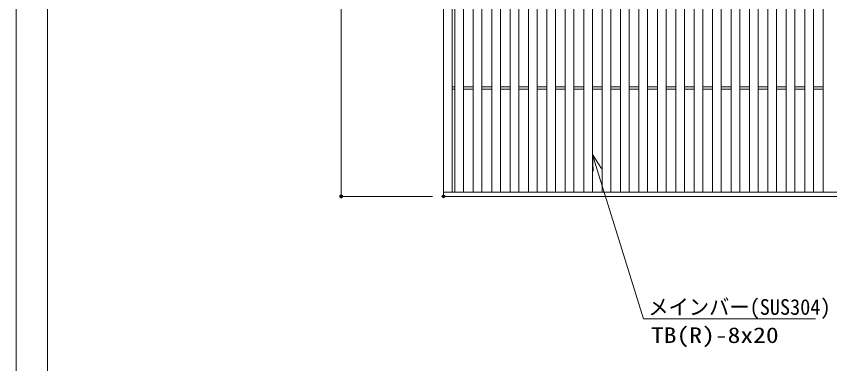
# Model space of a CAD drawing. Units: millimetres on the paper. Extents: x -216 to 216, y -153 to 153.
# Drawn here: x -215.3 to -65.1, y -9.4 to 54.8 of the extents above; entities that cross this region are included whole.
import ezdxf
from ezdxf.enums import TextEntityAlignment as Align

# ---------------------------------------------------------------- set-up
doc = ezdxf.new("R2010")
doc.units = ezdxf.units.MM
doc.header["$PDMODE"] = 32
doc.header["$PDSIZE"] = 0.5
for name, color, linetype, lineweight in [('0-0_A1FRAME', 1, 'Continuous', 9), ('0-2_寸法', 4, 'Continuous', 9), ('0-3_0', 7, 'Continuous', 9), ('0-5_蓋', 3, 'Continuous', 9)]:
    doc.layers.add(name, color=color, linetype=linetype, lineweight=lineweight)
doc.layers.add('0-4_Defpoints', color=7, linetype='Continuous')
doc.styles.add('ＭＳ ゴシック', font='')
doc.styles.get('ＭＳ ゴシック').set_extended_font_data('MS Gothic')

# ---------------------------------------------------------------- blocks, each defined once
blk = doc.blocks.new('_Dot')
at = {"layer": '0-3_0'}
for p, q in [((-0.5, 0), (-1, 0)), ((0.489, 0.1), (-0.489, 0.1)), ((0.399, 0.3), (-0.399, 0.3)), ((0.458, -0.199), (-0.458, -0.199)), ((0.3, -0.399), (-0.3, -0.399))]:
    blk.add_line(p, q, dxfattribs=at)
for points in [[(0.5, 0), (0.496, 0.063), (0.484, 0.124), (0.465, 0.184), (0.438, 0.241), (0.405, 0.294), (0.364, 0.342), (0.319, 0.385), (0.268, 0.422), (0.213, 0.452), (0.155, 0.476), (0.094, 0.491), (0.031, 0.499), (-0.031, 0.499), (-0.094, 0.491), (-0.155, 0.476), (-0.213, 0.452), (-0.268, 0.422), (-0.319, 0.385), (-0.364, 0.342), (-0.405, 0.294), (-0.438, 0.241), (-0.465, 0.184), (-0.484, 0.124), (-0.496, 0.063), (-0.5, 0), (0, 0)], [(-0.5, 0), (-0.496, -0.063), (-0.484, -0.124), (-0.465, -0.184), (-0.438, -0.241), (-0.405, -0.294), (-0.364, -0.342), (-0.319, -0.385), (-0.268, -0.422), (-0.213, -0.452), (-0.155, -0.476), (-0.094, -0.491), (-0.031, -0.499), (0.031, -0.499), (0.094, -0.491), (0.155, -0.476), (0.213, -0.452), (0.268, -0.422), (0.319, -0.385), (0.364, -0.342), (0.405, -0.294), (0.438, -0.241), (0.465, -0.184), (0.484, -0.124), (0.496, -0.063), (0.5, 0), (0, 0)]]:
    blk.add_lwpolyline(points, close=True, dxfattribs=at)
blk = doc.blocks.new('MLeader3')
at = {"layer": '0-2_寸法'}
for p, q in [((-108.962, 29.268), (-108.069, 26.404)), ((-99.146, -1.054), (-67.767, -1.054))]:
    blk.add_line(p, q, dxfattribs=at)
for points in [[(-108.837, 26.164), (-108.962, 29.268), (-107.302, 26.643)], [(-108.069, 26.404), (-99.506, -1.054), (-99.146, -1.054)]]:
    blk.add_lwpolyline(points, dxfattribs=at)
at = {"layer": '0-2_寸法', "style": 'ＭＳ ゴシック'}
for s, width, p in [('メインバー(SUS304)', 0.95, (-98.647, -1.209)), ('TB(R)-8x20', 1.2, (-98.146, -6.409))]:
    blk.add_text(s, height=2.889, dxfattribs=dict(at, width=width)).set_placement(p, align=Align.BOTTOM_LEFT)

msp = doc.modelspace()

# ---------------------------------------------------------------- linework, layer by layer
at = {"layer": '0-0_A1FRAME'}
msp.add_line((-209.595, 150.491), (-209.595, -150.491), dxfattribs=at)
msp.add_lwpolyline([(-215.342, 152.646), (-215.342, -152.646), (215.318, -152.646), (215.318, 152.646)], close=True, dxfattribs=at)
at = {"layer": '0-2_寸法'}
for p, q in [((-155.351, 22.02), (-155.351, 101.02)), ((-138.462, 21.52), (-155.351, 21.52))]:
    msp.add_line(p, q, dxfattribs=at)
at = {"layer": '0-4_Defpoints'}
msp.add_point((-136.462, 21.52), dxfattribs=at)
at = {"layer": '0-5_蓋'}
for p, q in [((-136.462, 21.52), (-136.462, 101.52)), ((-134.862, 22.32), (-134.862, 100.72)), ((-134.362, 22.32), (-134.362, 100.72)), ((-132.762, 22.32), (-132.762, 100.72)), ((-130.962, 22.32), (-130.962, 100.72)), ((-129.362, 22.32), (-129.362, 100.72)), ((-127.562, 22.32), (-127.562, 100.72)), ((-125.962, 22.32), (-125.962, 100.72)), ((-124.162, 22.32), (-124.162, 100.72)), ((-122.562, 22.32), (-122.562, 100.72)), ((-120.762, 22.32), (-120.762, 100.72)), ((-119.162, 22.32), (-119.162, 100.72)), ((-117.362, 22.32), (-117.362, 100.72)), ((-115.762, 22.32), (-115.762, 100.72)), ((-113.962, 22.32), (-113.962, 100.72)), ((-112.362, 22.32), (-112.362, 100.72)), ((-110.562, 22.32), (-110.562, 100.72)), ((-108.962, 22.32), (-108.962, 100.72)), ((-107.162, 22.32), (-107.162, 100.72)), ((-105.562, 22.32), (-105.562, 100.72)), ((-103.762, 22.32), (-103.762, 100.72)), ((-102.162, 22.32), (-102.162, 100.72)), ((-100.362, 22.32), (-100.362, 100.72)), ((-98.762, 22.32), (-98.762, 100.72)), ((-96.962, 22.32), (-96.962, 100.72)), ((-95.362, 22.32), (-95.362, 100.72)), ((-93.562, 22.32), (-93.562, 100.72)), ((-91.962, 22.32), (-91.962, 100.72)), ((-90.162, 22.32), (-90.162, 100.72)), ((-88.562, 22.32), (-88.562, 100.72)), ((-86.762, 22.32), (-86.762, 100.72)), ((-85.162, 22.32), (-85.162, 100.72)), ((-83.362, 22.32), (-83.362, 100.72)), ((-81.762, 22.32), (-81.762, 100.72)), ((-79.962, 22.32), (-79.962, 100.72)), ((-78.362, 22.32), (-78.362, 100.72)), ((-76.562, 22.32), (-76.562, 100.72)), ((-74.962, 22.32), (-74.962, 100.72)), ((-73.162, 22.32), (-73.162, 100.72)), ((-71.562, 22.32), (-71.562, 100.72)), ((-69.762, 22.32), (-69.762, 100.72)), ((-68.162, 22.32), (-68.162, 100.72)), ((-66.362, 22.32), (-66.362, 100.72)), ((-134.862, 41.72), (-134.362, 41.72)), ((-134.862, 41.32), (-134.362, 41.32)), ((-132.762, 41.72), (-130.962, 41.72)), ((-132.762, 41.32), (-130.962, 41.32)), ((-129.362, 41.72), (-127.562, 41.72)), ((-129.362, 41.32), (-127.562, 41.32)), ((-125.962, 41.72), (-124.162, 41.72)), ((-125.962, 41.32), (-124.162, 41.32)), ((-122.562, 41.72), (-120.762, 41.72)), ((-122.562, 41.32), (-120.762, 41.32)), ((-119.162, 41.72), (-117.362, 41.72)), ((-119.162, 41.32), (-117.362, 41.32)), ((-115.762, 41.72), (-113.962, 41.72)), ((-115.762, 41.32), (-113.962, 41.32)), ((-112.362, 41.72), (-110.562, 41.72)), ((-112.362, 41.32), (-110.562, 41.32)), ((-108.962, 41.72), (-107.162, 41.72)), ((-108.962, 41.32), (-107.162, 41.32)), ((-105.562, 41.72), (-103.762, 41.72)), ((-105.562, 41.32), (-103.762, 41.32)), ((-102.162, 41.72), (-100.362, 41.72)), ((-102.162, 41.32), (-100.362, 41.32)), ((-98.762, 41.72), (-96.962, 41.72)), ((-98.762, 41.32), (-96.962, 41.32)), ((-95.362, 41.72), (-93.562, 41.72)), ((-95.362, 41.32), (-93.562, 41.32)), ((-91.962, 41.72), (-90.162, 41.72)), ((-91.962, 41.32), (-90.162, 41.32)), ((-88.562, 41.72), (-86.762, 41.72)), ((-88.562, 41.32), (-86.762, 41.32)), ((-85.162, 41.72), (-83.362, 41.72)), ((-85.162, 41.32), (-83.362, 41.32)), ((-81.762, 41.72), (-79.962, 41.72)), ((-81.762, 41.32), (-79.962, 41.32)), ((-78.362, 41.72), (-76.562, 41.72)), ((-78.362, 41.32), (-76.562, 41.32)), ((-74.962, 41.72), (-73.162, 41.72)), ((-74.962, 41.32), (-73.162, 41.32)), ((-71.562, 41.72), (-69.762, 41.72)), ((-71.562, 41.32), (-69.762, 41.32)), ((-68.162, 41.72), (-66.362, 41.72)), ((-68.162, 41.32), (-66.362, 41.32)), ((-136.462, 22.32), (63.138, 22.32)), ((-136.462, 21.52), (63.138, 21.52))]:
    msp.add_line(p, q, dxfattribs=at)

# ---------------------------------------------------------------- block references
at = {"layer": '0-2_寸法'}
msp.add_blockref('MLeader3', (0, 0), dxfattribs=at)
at = {"layer": '0-2_寸法', "xscale": 0.5, "yscale": 0.5, "rotation": 270}
msp.add_blockref('_Dot', (-155.351, 21.52), dxfattribs=at)

doc.saveas('drawing.dxf')
